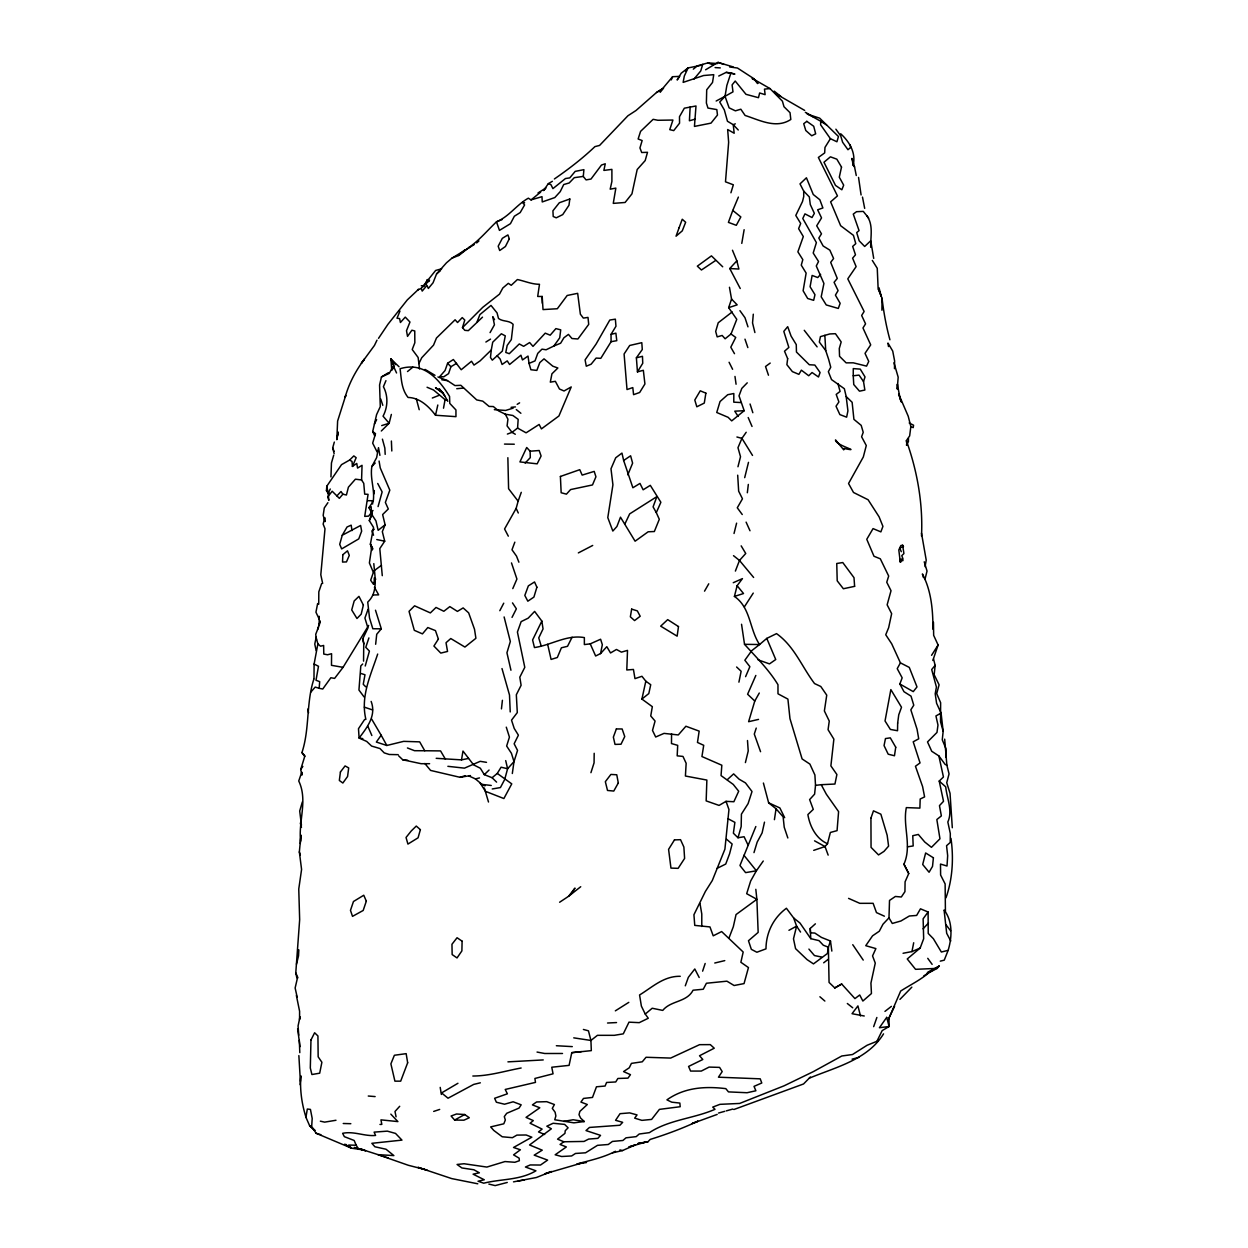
<?xml version="1.0" encoding="UTF-8"?>
<svg xmlns="http://www.w3.org/2000/svg" width="1248" height="1248" viewBox="0 0 1248 1248"><rect width="100%" height="100%" fill="white"/><g stroke="black" fill="none" stroke-linecap="round" stroke-linejoin="round"><path stroke-width="1.5" d="M853.242 375.788L853.273 368.612L860.246 369.112L865.02 376.912L863.522 381.529L864.864 390.031L859.498 391.186L853.757 384.54L853.242 375.788L859.045 375.102L863.522 381.529M934.783 968.432L939.214 966.061L937.186 968.37L915.564 969.322L907.249 958.963L920.166 948.043L923.66 938.761L923.13 918.793L928.106 912.007L920.478 908.809L916.64 915.439L909.355 916.001L900.916 920.993L892.289 923.458L888.982 917.842L889.512 900.448L895.378 896.47L901.321 897L904.94 891.649L905.081 881.821L908.731 873.569L903.942 864.193C912.163 845.723 902.538 826.114 906.344 807.612L919.885 808.111L920.182 799.032L924.596 796.895L922.6 786.599L915.455 766.256L920.041 762.918L913.208 741.796L918.715 738.816L917.046 729.222L910.837 709.816L913.77 705.198L911.024 696.134L903.989 691.704L899.855 683.998L902.164 677.82L897.218 668.647L900.416 662.86L891.712 643.828L885.737 634.764L888.654 627.682L891.649 613.673L887.141 604.828L891.025 590.71L886.751 582.239L888.685 576.046L880.308 558.808L873.99 556.265L866.767 539.292L873.054 528.606L880.87 531.882L882.929 526.375L879.091 516.828L868.093 499.746L853.507 492.476L848.546 483.506L863.32 456.971L866.284 445.536L861.604 436.784L863.226 432.307L861.198 425.365L853.913 419.359L852.134 402.308L846.175 396.521L844.35 388.721L831.527 379.595L828.36 371.686L830.747 367.208L828.625 359.315L825.724 350.563L819.328 342.061L820.435 336.632L829.811 333.949L835.442 333.7L841.183 341.921L839.28 348.504L839.545 356.304L846.128 362.856L853.289 362.825L866.564 366.116L868.748 361.421L865.02 353.356L870.714 344.869L862.961 327.974L865.566 323.856L861.65 315.479L864.131 311.485L847.782 278.85L856.128 266.62L852.602 258.18L855.488 254.826L852.665 246.418L855.769 243.641L853.429 235.342L840.653 225.716L830.622 201.848L837.455 195.905L818.376 157.451L824.678 152.911L824.975 147.42L830.404 138.684L820.622 124.8L820.747 121.274L806.816 113.459M364.135 697.024L358.94 690.035L360.812 665.948L362.684 663.998M330.954 476.892L331.453 462.992L333.715 455.146M671.564 733.777L671.486 743.558L677.695 745.352L677.18 755.851L682.968 756.413L686.15 763.292L685.417 776.022L706.867 780.062L706.165 800.888L719.066 805.412L726.04 801.341L733.871 801.731L738.691 791.232L733.247 784.43L721.048 775.585L721.828 765.227L701.938 756.538L703.716 745.306L697.476 742.451L699.161 731.125L685.901 726.242L678.288 734.947L664.03 733.387L655.684 737.006L652.501 730.423L655.075 721.063L650.738 715.946L652.33 706.68L641.909 699.067L645.824 681.19L641.94 676.291L634.967 678.631L633.438 669.458L626.792 669.973L627.51 650.38L621.426 652.142L616.465 649.459L610.537 652.954L606.809 646.682L600.553 653.578L595.639 655.996L590.242 643.859L584.36 644.576L584.36 637.603C566.748 634.421 551.429 645.107 534.456 647.556L532.6 639.974L541.835 621.083L534.628 611.411L528.185 618.166L521.149 621.613L517.421 632.05L524.784 667.337L519.808 677.18L521.102 685.292L516.329 694.762L517.296 712.592L511.524 720.158L514.238 728.473L518.404 735.166L514.145 743.777L517.546 750.407L514.004 761.592L512.32 773.51M594.188 753.293L594.064 762.871L590.928 772.684M908.466 438.173L908.404 441.698L906.376 445.006M379.907 455.364L378.503 447.658L376.646 457.595L371.873 466.471C369.814 478.312 375.055 489.762 373.199 501.384L368.94 507.686L372.372 514.176L369.299 520.603L373.526 527.405L370.406 544.066L371.951 550.446M361.577 479.965L362.045 465.301L357.568 468.078L356.756 463.414L352.42 466.44L352.045 461.479L349.643 460.028L341.531 464.646L326.804 486.19L326.446 490.573L328.146 493.288L328.832 500.386L327.787 496.829L332.186 491.228L339.347 498.342L342.857 494.208L346.429 495.004L348.41 487.172L355.415 479.185L361.577 479.965L363.761 483.366L364.697 494.146L368.066 494.333L364.728 516.391L368.659 516.11L372.996 510.479M894.473 368.675L894.613 360.922L892.726 351.094L887.968 343.06L888.482 346.538M690.144 106.985L689.411 120.775L694.996 119.2L695.994 105.986L684.341 108.186L679.489 116.688L679.552 123.193L673.733 130.603L669.755 129.652L672.922 120.042L657.914 120.276L653.141 119.324L640.567 131.383L638.134 138.98L642.143 140.556L639.943 147.935L641.706 152.521L647.509 152.303L645.185 160.571L637.182 169.525L631.956 193.846L625.092 202.472L613.267 203.377L615.841 188.12L610.178 189.181L611.894 181.444L611.894 169.385L603.876 170.414L605.264 163.769L601.474 165.048L590.99 179.057L586.045 179.899L583.284 176.42L583.908 169.666L575.188 171.382L569.759 177.902L565.469 178.526L552.926 188.62L550.914 184.626L548.34 183.643L543.535 190.57L545.875 187.996L538.013 192.941M952.302 827.736L950.04 793.322L946.733 782.73L949.057 773.9L946.873 765.18L944.674 739.144M888.982 917.842L882.991 924.206L879.294 931.226L872.555 935.828L865.753 945.688L875.878 948.589L872.555 955.921L875.269 963.097L870.932 983.096L871.447 993.533L862.867 1001.036L859.716 994.984L854.942 998.603L841.682 984.017L834.803 987.948L829.062 982.426L828.376 947.201L830.482 941.023L821.434 937.404L814.835 933.067L810.529 932.818L810.233 928.465L815.381 923.832M928.106 912.007L928.216 933.442L933.379 938.714L941.351 952.021L948.137 950.352C952.084 937.435 952.895 921.133 944.081 910.026L946.686 933.286L950.758 941.008M300.284 843.445L300.986 835.084L299.348 851.916L301.579 869.45L298.756 889.028L299.66 919.682L295.776 972.878L297.164 979.228L295.136 987.979L297.18 997.214M377.676 654.061C370.672 675.355 360.344 696.353 365.882 719.363L364.603 719.519L358.488 728.707L359.096 738.036L366.709 741.437L371.608 746.07L379.985 748.55L384.228 752.887L389.204 754.478L398.206 754.681M864.677 208.369L862.477 197.09M856.268 175.516L854.552 166.951L853.164 165.251C856.175 152.911 849.498 141.82 840.7 133.77M881.93 310.253L882.024 298.256L878.764 289.895L881.228 296.306L879.044 287.804M313.841 679.208C306.041 703.092 309.8 728.879 301.938 752.591L304.73 756.475M300.596 841.168C298.303 820.934 307.991 800.233 298.74 780.983L301.782 772.138L302.047 774.93M825.724 350.563L824.85 335.322M388.393 372.715L381.436 376.974L379.579 384.992L380.281 406.63L376.584 414.632L372.7 431.558L374.728 435.848M878.171 289.52L877.25 268.273L872.305 260.426M374.119 493.787L374.322 490.526M726.04 801.341L728.957 809.546L724.901 849.202L712.296 880.526L705.385 891.462L693.935 914.722L694.746 925.392L709.956 926.921L713.216 935.828L721.64 931.57L743.184 952.021L740.875 962.27L748.457 967.574L744.042 983.596L734.105 985.514L726.913 981.178L706.415 983.252L703.264 989.243L693.046 990.21C686.79 1002.472 670.878 1000.319 662.75 1010.412L652.205 1008.244L645.247 1014.062L648.274 1018.259L639.226 1022.658L628.992 1022.159L623.298 1033.843L614.328 1035.325L597.433 1035.325L590.928 1040.458L573.752 1037.852M933.535 658.944L935.142 665.371L934.175 674.731L939.089 684.809L936.718 693.607L940.633 702.749L940.524 721.687L943.16 731.328L942.271 739.799L945.859 748.472L946.031 757.193M507.374 434.07L512.023 432.354L517.577 428.08L518.17 419.344L512.881 415.49L505.284 414.18L498.716 410.966L493.35 406.552L489.076 406.427L482.773 401.154L476.736 399.922L460.855 385.304L454.974 385.585L447.502 380.64L437.939 376.958M507.858 457.704L508.591 488.748L518.123 501.181L516.157 508.388L504.566 528.98L508.31 536.156M694.996 119.2L694.45 126.422L711.001 123.131L717.475 115.05L716.82 109.59L707.959 108.061L706.384 103.022L706.711 89.778L712.53 82.446L713.747 74.677L703.622 75.52L683.14 82.384L684.325 76.019L688.085 67.938L702.187 65.083M932.927 629.257C933.02 610.678 931.336 590.554 922.397 573.94L923.458 577.559M316.15 650.614L314.777 644.093L316.118 637.432L317.881 643.906L314.106 664.03L313.981 678.772M368.659 625.42L343.06 667.337L334.604 678.397L330.86 677.742L322.748 689.021L319.16 688.303L319.691 681.658L316.009 680.269L318.49 666.292L314.106 664.03M933.457 622.284L933.66 635.357L938.106 645.013L932.833 660.488M300.097 1084.699L300.846 1075.823C299.77 1089.8 301.813 1104.277 306.103 1117.553M753.293 314.2L752.544 322.936L754.9 332.545M362.825 738.629L359.096 738.036C367.099 727.459 376.553 715.681 371.14 701.407M741.546 624.265L744.526 644.327C756.179 657.212 769.018 669.895 777.972 684.7L777.988 693.81L787.909 699.098L789.968 718.63L802.105 758.94L809.89 764.088L814.897 774.977L815.521 785.366L814.601 794.149L809.624 799.594L813.275 809.375L807.877 814.585C809.827 826.363 816.098 838.781 827.518 843.71L825.022 846.55L813.727 850.356M491.275 350.002L490.48 357.49L492.305 360.157L502.336 351.078L505.268 335.852L501.353 333.778L492.71 342.202L491.275 350.002L480.074 360.906L473.99 365.087L471.526 361.249L461.214 369.736L453.367 359.518L447.611 363.262L445.052 370.531L439.795 376.537L443.68 376.849L448.562 373.636L450.902 366.74L456.565 363.34M375.648 644.264L376.724 634.28L381.311 628.82L375.492 610.21M501.446 708.895L502.414 700.3M747.334 492.757L748.332 484.427M870.698 247.322C870.418 236.808 873.647 224.64 866.689 215.592M893.958 362.778L898.17 377.161L897.25 389.095L897.359 384.166L900.245 399.344L901.352 401.965L898.638 394.025L908.232 416.255L910.853 426.582L909.652 435.895L906.391 440.684L906.922 445.208M441.355 1094.449L440.201 1087.382M381.311 628.82L372.824 628.742L369.502 617.916L367.739 602.082C378.409 592.238 374.821 576.56 373.807 563.628M744.136 229.71L741.78 243.391M774.415 819.671L776.053 808.782L768.643 802.823L763.402 783.042M583.393 1029.46L588.448 1030.817L590.928 1040.458L591.318 1050.629L571.771 1052.672L569.088 1065.371L551.772 1067.227L553.051 1073.81L534.893 1078.459L535.486 1082.39L505.222 1089.457L507.374 1093.81L494.629 1098.287L496.376 1102.234L504.535 1104.215L513.131 1101.797L521.165 1104.808L519.059 1108.068L506.704 1113.31L504.286 1116.617L505.331 1119.986L503.818 1123.793L490.651 1126.913L493.802 1130.454L502.226 1136.772L512.398 1137.692L516.906 1135.103L526.157 1134.994L531.835 1137.193L513.536 1147.474L520.385 1149.782L513.568 1154.868L519.152 1158.175L519.355 1160.718L514.862 1162.278L504.972 1161.56L486.86 1167.067L464.022 1163.744L457.08 1164.478L461.869 1167.941L473.897 1169.766L479.357 1172.792L473.101 1174.181L484.271 1179.766L478.031 1181.232L483.74 1183.198C501.119 1178.798 519.87 1180.39 535.922 1170.811L525.439 1167.02L530.228 1164.946L540.509 1165.039L547.607 1160.094L534.206 1155.149L542.225 1150.172L529.542 1144.962L551.382 1128.8L546.842 1126.195L553.129 1123.262L564.626 1124.401L568.105 1127.818L565.235 1130.704L564.938 1133.402L557.56 1139.159L563.831 1141.764L584.048 1141.436L588.635 1139.081L597.87 1138.348L600.538 1135.368L585.998 1130.579L589.462 1127.443L619.882 1125.259L622.674 1122.326L615.576 1120.314L620.038 1113.684L629.678 1112.888L637.042 1114.916L634.67 1118.146L641.909 1120.361L651.612 1119.409L659.412 1109.378L680.191 1106.726L679.864 1103.076L671.736 1102.171L666.931 1099.847C684.559 1087.429 705.011 1086.103 725.821 1088.646L728.458 1091.891L747.053 1092.733L755.882 1090.768L754.026 1086.368L761.779 1082.999L760.219 1078.834L718.442 1077.196L722.186 1071.595L719.597 1067.383L709.098 1067.087L701.298 1071.065L690.596 1071.065L688.584 1066.447L702.811 1059.49L699.52 1055.746L714.246 1048.211L710.299 1044.623L699.566 1044.67L670.66 1058.07L646.043 1057.274L642.268 1061.798L631.426 1063.374L629.257 1067.789L623.548 1071.58L630.458 1074.668L627.978 1078.132L617.869 1078.475L615.748 1081.954L606.59 1082.468L605.093 1086.041L596.466 1086.79L592.504 1097.429L583.502 1098.427L580.928 1102.078L587.324 1104.527L579.868 1111.406L579.01 1114.714L580.632 1118.083L584.298 1121.531L573.893 1122.841L554.752 1119.768L555.875 1115.946L555.126 1112.249L552.302 1108.396L554.408 1104.542L546.718 1101.672L536.609 1101.968L532.412 1104.886L539.822 1107.787L526.032 1117.381L533.317 1120.61L530.057 1123.231L542.116 1129.097L538.512 1131.936L544.658 1134.494M436.192 758.316L461.51 759.876L462.977 751.062L473.6 764.868L480.34 768.238L484.302 774.649L492.102 777.722L496.595 782.122M337.568 435.833L338.192 432.058L336.82 439.702L337.615 421.044L345.712 395.491L345.197 397.176C348.832 383.51 355.883 370.625 364.4 359.112L361.405 363.23L374.447 345.446L377.005 340.142M752.497 78.499L769.985 88.577L782.418 101.182L783.994 106.735L790.031 112.679L790.811 119.48C776.147 129.121 759.798 120.182 745.103 115.456L740.828 109.216L735.384 110.838L729.113 107.843L725.041 96.299L726.851 85.426L730.922 72.977L734.9 74.084L726.227 72.368L718.739 76.034M925.064 566.639L926.219 560.102L921.492 533.146M744.697 477.656L748.488 462.353M443.508 408.205L445.068 399.672L433.571 390.016L427.066 387.254M317.632 603.564L315.947 612.222L319.223 619.117L319.098 616.262L319.27 625.201L320.174 620.911L317.585 629.632M903.068 953.269L911.96 951.584L913.692 942.755M600.553 653.578L602.332 644.701L600.6 639.241L590.242 643.859M738.91 682.157L741.14 671.268L736.616 667.009M435.521 415.241C428.875 406.52 419.687 397.66 408.065 397.457C401.216 388.939 401.435 378.596 400.062 368.737C423.29 361.561 438.376 378.253 449.561 396.443L449.779 403.4L455.941 409.952L455.957 416.66L435.521 415.241L437.814 405.007M764.494 822.151L762.107 832.9L757.162 842.135L753.979 852.618M921.508 536.032C923.068 503.864 917.327 471.089 906.391 440.684M374.946 580.492L374.15 583.955L374.291 577.949L375.773 579.15M365.227 666.011L369.424 651.097L365.773 647.322L368.909 637.915M745.399 762.59L748.223 750.984L747.49 740.532M296.478 964.22L298.537 955.812L298.834 949.946L297.648 949.666M901.056 561.834L901.789 558.886L902.71 560.82L902.959 558.808L901.789 555.656L903.911 553.566L902.632 545.236L900.884 545.516L898.81 549.978L900.307 562.24L900.151 559.213M924.94 579.478L927.03 571.054L924.238 561.803M391.357 414.43L389.142 423.259L381.311 430.997M734.027 533.489L736.601 523.146M745.586 676.666L749.876 666.666L744.853 660.239L751.702 650.692L759.564 644.53C749.346 629.226 750.844 607.682 734.417 596.419L737.116 585.702L742.451 578.62L733.262 582.707M378.066 506.594L382.138 491.915L377.723 483.475M737.958 466.768L740.516 456.737L737.974 447.689L741.936 438.36L746.195 432.276M827.518 843.71L830.372 832.463L837.065 830.638L838.594 811.637L826.348 794.227L821.215 784.696L815.521 785.366M334.152 453.664L332.701 447.86L334.324 442.073M342.264 535.252L339.706 544.315L341.656 548.917L358.753 538.886L361.655 531.149L360.61 525.47L342.264 535.252L347.053 526.984L351.187 525.174L351.998 530.587M301.813 774.602L300.721 769.454L304.918 755.789L301.938 752.591M763.261 861.026L756.382 870.792L745.602 872.633L739.955 865.504L748.16 845.302L744.089 836.737L737.989 837.767L741.172 826.582L741.421 814.148L748.082 803.65L752.014 791.528L745.477 782.902L739.112 779.189L733.637 773.885L727.288 779.688M302.39 801.84L299.707 810.966L301.439 825.256M717.491 63.554L707.866 62.884L702.733 64.366L700.736 70.98L693.888 79.17M482.508 317.164L468.343 330.642L464.818 330.33L462.478 327.616L464.771 320.065L462.244 317.585L457.548 322.53L455.114 319.784L436.472 338.021L433.54 345.134L421.715 357.77L418.907 363.589L419.5 368.987M730.922 192.785L733.34 184.798L725.494 181.818L728.645 142.303L727.662 129.542L734.167 133.224L733.247 124.691L727.459 121.259L724.324 109.918L719.737 102.04L725.041 96.299L732.982 91.853L732.108 84.895L735.212 81.042L745.976 94.318L758.472 97.687L759.642 92.976L765.118 94.661L764.478 89.123L769.985 88.577M756.241 728.083L754.291 734.089L760.562 751.702M702.624 971.162L705.167 963.472M732.155 311.969L718.224 322.764L715.681 331.422L717.179 336.882L722.155 335.462L725.119 338.785L731.016 334.012L736.772 319.348L728.66 307.648L731.546 299.068L729.456 287.274M321.594 583.705L318.817 591.833L318.724 604.235M373.183 572.957L370.672 580.258L373.417 584.189M945.968 897.796C952.645 879.044 953.768 857.704 950.96 838.344M873.662 1026.652L876.876 1017.479M759.283 693.03L754.775 701.048L748.613 721.703L758.534 719.394M425.724 284.372L427.44 279.568L428.875 281.518M518.123 501.181L521.274 492.336M368.051 609.32L364.915 618.056L367.942 627.994L362.747 638.836L363.745 643.734L363.558 661.128M685.292 985.811L688.35 977.324L694.793 968.978L699.192 977.496M369.299 520.603L371.608 514.207L371.124 506.626L368.94 507.686M732.779 210.444L728.411 222.378L736.304 225.311L740.828 216.934L732.779 210.444L738.379 197.09M514.831 542.162L511.992 549.775L516.516 556.124L518.887 562.193M735.384 571.085L739.487 560.446L745.742 553.488L741.172 545.86M748.16 845.302L755.836 826.519M728.91 938.2L733.309 926.765L736.039 914.566L756.881 899.309L755.82 889.325M318.677 626.714L315.728 634.28L316.306 639.569M477.126 321.672L479.887 314.605L490.994 305.417L497.047 312.889L498.498 318.458C502.819 321.937 509.09 320.096 513.115 324.308L511.337 339.581L507.187 345.415L505.783 352.435L509.278 353.699L519.293 343.949L523.645 346.32L529.636 342.545L532.99 346.382L545.236 333.154L550.181 335.197L555.89 328.614L560.726 329.846L559.712 337.834L553.878 346.008L546.094 349.783L541.975 349.144L537.763 353.356L535.018 360.89L529.043 363.402L530.899 369.736L536.843 370.422L539.822 362.575L544.019 358.847L552.817 366.194L557.872 368.004L551.928 373.823L550.306 382.153L555.36 381.326L559.463 389.002L564.034 390.983L571.225 386.942L558.917 415.99L541.414 428.891L539.136 424.46L526.094 432.822L517.577 428.08M948.137 950.352L944.252 960.164L940.259 961.147M474.162 244.608L451.979 258.133L446.488 262.798L436.582 273.905L433.056 282.781L428.329 288.475L426.988 285.355L422.198 291.096L421.231 288.413L435.63 270.457L441.683 268.788M379.08 461.058L380.234 467.891L389.813 490.168L385.367 502.414L388.3 508.981L382.637 514.55L385.102 524.784L382.325 531.648L384.712 541.195L379.798 548.59L382.278 575.671M627.806 474.848L632.611 463.148L630.614 455.785L623.657 460.496L632.876 487.75L639.974 483.428L643.141 489.793L650.302 485.347L660.878 502.289L656.308 512.632L659.303 519.308L654.342 531.523L648.164 531.788L635.092 541.195L620.49 517.187L616.933 526.484L612.83 531.055L607.792 517.608L612.924 484.832L610.99 468.78L615.716 457.782L621.956 453.086L623.657 460.496M385.944 380.656L383.417 386.708C388.268 395.99 387.91 406.973 383.058 416.177L389.142 423.259L381.716 425.584M671.252 79.903L672.594 76.705L679.661 76.378L677.149 79.981L681.221 73.211L688.085 67.938L685.464 70.949M755.836 675.449L747.614 694.231L754.775 701.048M352.42 466.44L356.164 457.704L353.808 455.91L349.643 460.028M512.788 588.604L516.922 579.041L511.493 562.926M425.443 283.982L427.44 279.568M888.046 1020.318L900.666 991.052C911.492 984.095 922.459 979.134 931.835 970.008L927.326 972.504M625.045 523.661L629.663 513.895L656.869 496.626L653.078 506.875L656.308 512.632M563.831 1141.764L560.04 1144.463L566.358 1146.943L555.173 1154.774L561.616 1156.506L571.631 1155.96L575.484 1153.464L585.562 1152.793L597.496 1145.336L608.275 1144.494L612.425 1141.436L622.892 1140.485L626.028 1137.817L636.199 1136.632L639.21 1134.011L649.412 1132.638C668.99 1119.659 693.592 1118.629 715.01 1109.316L712.733 1107.101L719.956 1104.34L739.627 1103.45L784.072 1085.822L813.4 1071.595L841.792 1055.995L852.493 1054.529L867.126 1045.247L876.907 1041.316L882.18 1030.598L889.106 1026.496L888.95 1017.994L894.582 1006.387M330.268 489.013L328.146 493.288L326.804 486.19M374.431 424.024L376.631 419.656M572.083 637.244L567.528 646.308L561.397 647.79L557.326 657.509L551.086 659.428L547.669 644.342M512.023 617.386L516.376 608.806L512.491 602.893M499.808 610.693L503.74 603.19M611.099 341.671L600.803 358.332L596.107 358.082L591.131 364.198L586.279 366.21L585.094 359.876L596.107 344.042L609.804 320.034L615.358 319.16L615.966 326.258L611.021 334.386L611.099 341.671L616.777 340.688L615.888 333.169L611.021 334.386M490.058 332.623L494.442 324.808L492.773 316.68L494.52 319.613M931.57 655.325L938.106 645.013M399.064 366.772L390.936 359.065L391.732 370.344L394.337 366.725L393.385 366.038L389.22 373.433L381.436 376.974M704.527 591.162L708.755 583.799M378.518 338.348L387.972 324.262L407.316 299.879L418.47 289.38L417.628 289.848L421.231 288.413M492.102 777.722L497.281 773.432L501.088 767.208L507.608 768.737L514.004 761.592L511.43 753.308L506.641 746.039L509.434 737.116L506.282 727.163M744.37 606.871L753.246 593.096M637.447 371.873L642.751 363.277L642.47 356.32L636.386 357.802L637.447 371.873L643.344 370.297L644.92 383.978L639.662 392.496L633.578 394.664L632.798 387.598L627.011 389.548L624.094 353.995L629.694 345.478L641.8 342.685L642.283 349.518L636.386 357.802M571.178 893.989L574.985 888.108L568.542 896.329L559.619 902.242M327.896 502.694L324.277 507.952L323.185 515.346L325.01 521.586L324.761 517.639L323.138 524.098L324.995 528.746L320.798 574.766L322.655 583.456M300.721 769.454L302.843 766.412M371.608 719.004L381.155 735.212L376.35 742.061L386.833 745.477L403.65 741.359L419.671 741.858L424.741 750.75L440.56 750.906L445.442 759.252M809.25 1078.194C835.614 1067.196 867.578 1059.817 883.537 1033.859M660.192 92.305L663.562 88.109L656.526 92.492L635.981 110.526L627.916 115.768L599.57 145.439L594.922 146.624C582.379 158.574 568.573 169.166 554.377 178.979M429.593 280.176L423.322 286.619L424.008 285.667L421.294 285.745M935.142 665.371L931.694 669.536L936.421 687.055L935.204 693.794L936.593 703.279L941.086 713.06L943.16 731.328M911.836 987.152L899.933 999.383M310.768 692.156L315.214 687.086L319.16 688.303M820.622 274.357L817.752 277.54L812.12 275.449L810.092 286.759L814.975 294.7L813.649 300.331L807.674 298.49L803.119 290.768L806.13 273.094L801.263 265.138L802.823 259.646L797.878 251.846L803.306 236.574L798.611 228.649L800.686 223.47L795.787 215.436L802.511 201.521L803.728 196.576L803.696 191.1L800.015 183.893L806.426 177.793L813.259 194.501L819.827 199.742L822.9 207.948L817.643 209.82L821.543 217.901L816.707 225.81L821.48 233.844L818.813 238.04L823.134 245.981L829.842 250.13L833.602 258.523L830.684 262.361L837.268 278.429L834.085 282.313L838.079 290.612L835.411 295.136L840.154 303.311L838.297 308.443L826.254 304.949L821.2 296.821L823.914 283.468L816.286 265.98L818.548 261.503L813.197 253.016L816.395 242.611L802.776 218.509L804.96 213.876L812.011 217.526L814.367 213.377L810.28 204.516L809.328 196.934L803.696 191.1M399.703 1106.29L394.992 1111.5L396.068 1116.82M740.236 288.506L729.752 268.538L736.835 260.848L732.467 250.24M923.099 928.808L928.45 923.036M462.478 327.616L482.742 307.336L499.481 294.154L502.819 288.007L508.31 283.343L511.228 285.308L517.405 279.536C524.815 281.081 531.586 284.263 539.479 284.294L537.701 296.462L542.194 296.478L543.02 309.582L557.326 308.74L567.185 295.48L577.668 293.342L580.367 314.2L583.362 318.1L587.995 317.413L588.713 324.371L577.902 338.988L571.958 338.52L568.448 334.402L563.909 337.771L560.633 343.216L553.878 346.008M336.913 495.862L341.016 491.509L342.857 494.208M525.143 463.086L530.306 457.61L530.119 451.214L526.703 447.502L519.917 461.916L537.155 463.835L541.102 456.019L539.167 450.512L530.119 451.214M371.873 466.471L375.211 463.039M747.24 382.84L741.811 388.393L739.019 395.866L744.182 410.717L731.702 420.888L728.114 417.316L716.742 412.495L720.034 401.544L727.709 394.711L733.824 393.526L733.777 402.168L741.109 402.558M647.884 1141.811L638.118 1143.449L647.884 1141.811L650.239 1139.408C666.385 1134.385 682.344 1128.473 697.991 1121.156L692.219 1123.512L717.194 1114.417M810.358 1077.024L803.54 1083.966L733.886 1109.519M672.594 76.705L662.454 88.78L656.526 92.492M484.302 774.649L489.06 770.047M468.686 247.634C479.216 240.427 487.313 230.521 496.486 221.816C509.044 216.653 516.61 204.719 528.341 198.182L531.04 199.898L541.991 196.669L542.24 201.942L554.798 197.574L560.227 191.63L563.722 184.532L569.182 182.972L574.283 177.668L583.284 176.42M907.514 846.815L913.177 845.957L912.772 835.708L918.325 834.444L924.784 842.041L931.46 847.33L939.962 838.796L936.842 819.546L941.366 815.911L939.463 805.631L943.519 801.31L939.214 781.061L943.441 777.005L938.87 755.914L931.726 751.265L927.514 741.936L936.983 732.436L937.981 725.072L935.938 715.946L941.086 713.06M451.979 258.133L458.718 255.481L464.974 249.694M458.718 255.481L470.2 246.62M580.726 886.72L568.542 896.329M476.642 242.939L478.92 240.942M793.666 917.982L799.999 923.052L810.779 938.668L819 940.633L823.306 945.22L828.376 947.201L827.424 953.488L813.478 963.893L807.066 959.603L795.569 948.652L793.494 938.839L796.598 926.156L793.666 917.982L786.412 908.263C773.401 917.888 766.116 932.568 765.976 948.854L756.865 952.24L751.343 949.338L748.472 940.727L758.16 932.396L756.881 899.309L746.678 893.693L750.656 881.026L756.382 870.792L743.948 855.286M821.215 784.696L834.943 784.04L836.893 774.524L830.887 765.882L833.867 739.144L828.064 729.69L829.265 721.079L824.382 710.97L826.738 695.152L820.794 686.494L814.538 683.561C801.746 666.588 794.321 646.214 776.521 633.625L766.771 638.399L759.564 644.53L744.526 644.327M436.582 273.905L440.544 270.582M540.634 192.145L531.04 199.898M407.503 371.545L412.823 367.162M693.311 69.139L697.382 65.848L702.733 64.366M385.102 524.784L378.16 530.322L375.944 520.884L371.608 514.207M870.62 240.88L864.677 246.464L859.17 240.802L856.705 232.596L859.061 230.599L853.273 214.11L856.518 211.692L863.288 211.396L868.655 218.072M641.909 699.067L648.804 693.56L650.723 684.715L645.824 681.19M884.957 1011.395L891.4 1006.372M823.664 962.816L828.11 959.384M374.15 570.71L381.482 565.297M374.244 529.214L371.857 530.962L373.558 535.22M770.203 363.074L765.539 366.506L768.472 375.211M586.513 1162.528L576.935 1164.01C589.898 1160.39 603.236 1157.676 615.467 1151.296M615.342 1010.849L628.805 1002.362M464.693 1114.526L454.631 1120.049L451.09 1116.008L456.534 1113.996L464.693 1114.526L469.295 1117.74L463.913 1120.189L454.631 1120.049M923.816 975.889L939.214 966.061M612.518 1152.84L622.456 1150.578L635.544 1144.806L628.898 1146.928L645.715 1142.107M578.339 552.911L592.706 545.454M715.572 260.52L701.438 269.989L697.336 266.152L711.438 255.871L722.701 266.791M705.619 69.779L718.006 62.4L733.153 66.908M485.878 342.03L490.542 339.113M517.187 404.321L519.605 402.854M548.34 183.643L552.38 181.303M834.803 987.948L841.682 984.017M788.939 930.306L796.598 926.156L800.545 932.053M716.165 101.026L725.041 96.299M457.938 1083.28L441.558 1092.92L448.032 1098.209L473.725 1084.403L480.34 1082.812M930.509 971.88L937.186 968.37M717.116 868.358L725.743 864.037L729.581 853.804L732.124 844.022L726.648 839.311M911.96 951.584L920.166 948.043M735.306 123.848L733.247 124.691L738.254 129.995M502.32 219.43L496.486 221.816L499.465 230.396L510.448 223.673L514.363 216.232L520.198 212.566L524.581 204.968L522.506 202.332L524.597 202.722M432.323 398.018L439.046 395.351M433.696 1111.422L439.686 1109.425M728.66 307.648L737.178 304.855L731.546 299.068M583.268 1162.59L545.033 1173.76L551.46 1171.513L536.344 1177.519L513.505 1181.856M734.417 596.419L743.527 593.533L737.116 585.702M424.866 763.526L430.576 770.422L460.044 777.317L465.332 775.679M513.146 408.143L505.596 410.452L494.317 409.672M507.25 1182.464L495.16 1185.6L488.857 1184.087M726.258 1110.892L732.841 1109.051M718.536 1113.044L724.714 1111.328M852.072 1059.162L858.998 1057.321M468.764 775.882L475.426 778.908L479.497 777.925M714.761 963.019L724.776 960.617M461.51 759.876L468.468 758.441M563.722 1121.422L573.144 1119.752L584.298 1121.531M492.242 788.97L500.417 787.566L504.691 779.485L507.608 768.737L505.705 760.609M518.185 1181.014L524.207 1179.984M460.044 777.317L470.465 775.57M521.134 1068.007C504.769 1071.018 489.559 1075.948 472.836 1076.026M335.977 1120.267L324.62 1122.139L320.346 1121.172M680.254 976.295C663.749 975.983 652.423 987.121 639.569 994.984L641.378 1006.106L645.247 1014.062M507.936 1061.861L543.239 1059.926M571.771 1052.672L581.428 1051.596M456.752 388.721L463.507 388.05M511.072 407.332L515.424 406.91M876.907 1041.316L878.124 1041.238M607.542 1023.017L616.528 1022.564M744.182 410.717L734.76 411.169L738.13 416.395M562.505 1053.484L544.705 1053.499L537.046 1052.064M379.969 1124.448L381.826 1124.386L380.952 1119.862L397.894 1121.593L390.827 1114.121M373.355 594.968L378.659 594.859L374.416 587.262M429.608 763.698L421.122 763.698L402.761 759.782L398.72 755.914M424.741 750.75L414.523 750.703L407.425 747.958M572.286 1046.62L556.358 1045.73M367.817 500.682L371.81 500.729M504.488 444.085L514.285 444.21M860.496 1015.95L857.922 1005.919L852.041 1013.704L864.24 1015.997M358.8 1149.377L356.164 1145.227L348.676 1145.056L351.452 1148.176L362.263 1149.751L359.081 1148.815M343.247 1123.496L350.828 1123.699M729.752 268.538L738.894 269.038L736.835 260.848M715.104 67.579L720.283 67.907M368.269 1096.025L375.133 1096.586M402.761 759.782L407.659 760.235M475.426 778.908L481.946 784.399L491.244 785.46M726.227 72.368L730.922 72.977M729.674 66.986L737.459 68.016L753.776 78.624L757.754 83.491L753.776 78.624M343.06 667.337L331.484 665.324L331.578 653.718L327.569 654.763L323.778 654.077L323.638 645.45L320.502 646.199L317.881 643.906M441.776 379.782L447.502 380.64M346.538 1144.65L344.495 1144.338L351.452 1148.176L316.103 1133.262L311.688 1126.492L312.187 1118.411L310.44 1109.425L307.32 1109.02L305.947 1117.319L309.644 1125.758L314.636 1130.407M486.502 762.341L480.199 761.327L464.474 768.144L447.876 766.319M445.068 399.672L446.815 399.968M477.781 1183.79L451.729 1178.596L418.049 1167.348L427.627 1170.374M821.512 957.029L814.46 955.562L808.922 949.088M376.771 539.542L384.712 541.195M424.928 1169.516L408.346 1165.289L378.004 1154.665L393.869 1155.586L386.022 1149.236L374.899 1146.772L371.873 1143.308L401.95 1140.11L395.522 1133.418L387.348 1131.14L374.104 1132.123L375.586 1135.446C364.463 1136.507 354.104 1130.922 342.623 1133.309L344.354 1136.663L354.182 1140.485L356.164 1145.227M619.913 1149.923L622.456 1150.578M736.913 437.003L741.936 438.36L752.513 455.426M354.323 1147.411L365.524 1150.734L360.578 1148.8M388.159 1157.879L360.001 1148.878M316.103 1133.262L320.892 1134.728M360.781 673.421L364.978 674.762L363.246 684.294L365.726 686.806M364.338 707.148L372.544 709.925M718.006 62.4L723.918 64.428M758.035 659.818L769.486 663.889L775.741 659.521L766.771 638.399M309.644 1125.758L314.948 1130.236M707.866 62.884L713.326 64.943M946.873 765.18L945.188 764.478L938.87 755.914M425.1 369.424L435.006 375.32M848.578 898.373L859.794 903.334L873.116 903.318L876.47 912.6L884.395 916.188M807.472 114.192L819.686 118.17L838.469 136.531L836.924 141.773L830.404 138.684M910.853 426.582L913.208 427.643L913.567 425.225L909.199 422.963M768.643 802.823L779.875 807.955L784.68 817.69M481.946 784.399L485.035 785.85M899.855 683.998L913.255 691.626L916.999 686.93L909.277 667.415L900.416 662.86M804.664 110.417L775.585 93.631L780.78 96.377L774.197 91.135M813.743 117.078L805.35 112.351M752.17 78.655L755.056 80.184M728.224 818.813L734.885 822.37L733.387 833.212L737.989 837.767M814.554 840.84L825.022 846.55L828.157 855.114M515.299 434.257L512.023 432.354L507.078 425.896L507.936 419.188L505.284 414.18M820.747 121.274L826.582 124.987M731.016 334.012L735.727 337.444L730.782 347.194L734.495 353.683M372.7 431.558L375.508 433.664L372.668 443.149L377.052 451.838M733.512 555.672L739.487 560.446L753.636 577.465M847.33 1003.501L852.712 1007.791M516.282 409.578L520.884 413.275M497.281 773.432L511.758 783.869L503.88 798.548L485.472 791.326L479.996 782.808M819.905 996.762L824.866 1001.052M939.214 781.061L945.703 786.833C946.858 798.33 952.973 810.857 947.825 822.011L950.305 833.477L950.243 842.462L946.561 845.707L947.669 855.691L947.014 866.018L940.493 864.068L940.618 875.035L945.126 883.927L945.422 911.633M326.446 490.573L329.082 493.116M447.611 363.262L450.902 366.74M497.219 355.883L500.152 359.05L502.086 364.478L507.234 360.89L509.59 364.494L520.931 355.212L522.46 359.939L528.013 356.07L529.043 363.402M399.298 310.487L399.922 311.189L396.989 318.256L399.61 318.568L400.421 322.499L405.257 317.117L409.968 322.046L406.505 330.704L407.519 336.383L411.887 330.221L414.757 330.954L414.835 342.748L412.214 349.518L418.127 357.474L418.907 363.589M804.242 330.299L817.112 346.866M776.053 808.782L783.12 816.8L784.228 827.237L787.831 837.97M392.746 364.276L390.936 359.065L395.647 364.603M863.226 960.086L852.758 944.705M945.937 924.721L950.602 930.758M444.662 395.819L439.124 388.658L443.352 393.37L447.782 401.31M742.248 514.519L737.287 507.796L742.466 498.794L738.66 491.182L737.693 475.192M835.879 129.199L840.731 135.876L842.618 142.241L847.969 149.729L850.684 147.404L850.153 144.674M927.748 958.324L932.131 964.361M739.924 310.658L744.994 317.725L747.973 326.851M902.632 545.236L903.474 546.64L899.73 547.966L901.29 551.694M381.155 735.212L386.833 745.477M372.949 548.948L370.406 544.066L371.764 546.889L369.392 562.973L373.417 572.504M903.942 864.193L908.731 873.569M729.082 362.263L732.607 369.283M516.157 508.388L518.294 513.006M393.385 366.038L396.552 372.965M746.101 522.132L750.001 530.759M390.936 359.065L394.337 366.725M367.879 726.352L371.857 735.509M295.776 972.878L297.929 977.824M748.192 417.534L752.029 426.457M332.701 447.86L334.074 451.386M484.349 788.018L488.498 802.012M744.978 339.16L747.848 347.584M380.734 399.001L382.793 405.304M750.064 404.009L752.84 412.714M299.348 851.916L300.316 854.958M541.117 645.7L538.746 637.884L543.052 628.898L541.835 621.083M854.552 166.951L851.978 158.387L853.164 165.251M837.892 383.542L840.091 391.42L836.207 394.415L838.906 401.95L836.02 406.24L839.873 414.601L846.628 417.175L847.922 410.842L846.175 396.521M382.418 439.156L384.852 448.079L385.18 454.366M300.3 823.087L301.47 827.408M416.27 398.658L419.219 409.718M510.947 670.238L506.938 652.782L510.338 641.503L504.114 616.949M362.747 638.836L363.979 643.874M889.918 339.768C886.142 326.056 883.724 312.328 882.024 298.256M501.992 668.554L509.496 694.996L510.229 711.937M307.772 709.067L308.568 712.811M296.369 995.42L299.598 1011.27L299.567 1019.429L300.019 1016.792L298.069 1025.934L298.756 1035.2M300.019 1046.666L297.632 1028.742M858.546 177.403L861.089 194.969M700.003 903.599L701.782 913.988L701.782 926.468M870.839 241.348L873.709 258.414M734.978 376.444L736.07 384.228M830.482 941.023L831.839 951.085M299.317 1040.411L299.801 1052.657M316.118 637.432L316.384 640.037M372.372 500.682L372.653 503.974M810.233 928.465L810.779 938.668M300.378 1081.236L298.865 1055.59M391.388 441.028L391.81 450.98M542.194 296.478L542.287 303.202M897.671 723.029L897.53 730.735L890.37 729.425L885.035 720.97L890.854 689.598L901.508 707.242L898.747 714.823L897.671 723.029M462.103 941.164L461.885 950.898L457.033 957.934L452.15 954.564L451.963 944.268L457.064 937.747L462.103 941.164M310.97 1039.958L310.315 1067.992L311.906 1074.528L319.691 1073.186L321.89 1062.251L318.162 1056.822L317.928 1035.949L314.621 1032.767L310.97 1039.958M560.399 476.455L561.163 492.742L566.436 494.146L570.586 489.575L592.488 484.942L595.936 476.783L594.204 471.401L582.161 475.098L579.758 469.685L560.399 476.455M342.826 554.72L342.545 562.068L346.46 561.912L349.3 555.407L347.49 550.82L342.826 554.72M870.932 818.158L871.057 847.376L878.545 854.927L883.99 851.386L888.592 846.128L887.156 835.255L880.87 814.195L873.475 810.826L870.932 818.158M933.41 857.797L932.521 866.393L929.074 872.243L922.693 864.49L925.642 852.977L933.41 857.797M340.423 771.982L339.331 780.468L342.857 783.026L347.568 776.506L348.691 767.926L345.072 765.929L340.423 771.982M787.66 358.66L786.88 364.666L792.386 371.623L798.892 374.353L801.372 370.157L808.72 375.742L812.058 372.528L818.485 376.99L820.092 372.512L814.835 365.056L809.312 364.744L796.458 352.045L796.271 344.62L791.076 336.086L787.706 326.68L783.806 331.375L788.845 347.428L784.524 351.218L787.66 358.66M569.821 198.994L568.963 205.28L562.723 214.609L556.234 217.823L553.207 216.497L552.926 210.803L559.322 202.753L569.821 198.994M678.491 626.558L677.134 636.168L660.691 626.153L667.696 619.632L678.491 626.558M895.736 747.24L894.473 755.758L888.202 754.198L884.052 745.586L885.472 738.566L890.308 737.864L895.736 747.24M705.869 393.151L704.278 403.088L696.821 406.786L694.793 400.015L700.253 390.811L705.869 393.151M843.96 448.484L843.726 449.842L835.505 439.904C835.13 445.364 863.819 452.384 843.96 448.484M631.66 609.118L630.349 616.824L634.577 620.568L640.193 616.247L637.338 610.896L631.66 609.118M841.511 167.076L839.296 177.2L843.679 185.156L841.838 189.774L835.505 185.406L823.976 162.24L830.419 156.827L836.831 159.167L841.511 167.076M363.371 605.062L361.187 614.156L356.975 618.509L351.718 609.96L354.182 600.959L358.94 596.372L363.371 605.062M420.389 829.67L418.064 837.814L407.924 844.085L406.037 837.47L411.216 830.996L416.27 826.067L420.389 829.67M536.89 587.2L533.91 597.09L527.826 601.193L524.815 595.421L528.356 585.874L534.534 581.958L536.89 587.2M366.319 901.15L363.184 910.463L352.513 916.36L350.47 910.354L353.465 901.508L363.761 895.237L366.319 901.15M407.659 1062.781L400.686 1081.158L394.914 1081.158L390.889 1063.858L394.384 1055.262L406.162 1053.655L407.659 1062.781M679.13 227.682L676.042 236.2L682.266 230.864L685.651 222.269L682.25 219.242L679.13 227.682M616.372 728.941L613.361 737.131L615.014 744.401L621.005 744.229L624.749 736.57L622.128 728.972L616.372 728.941M509.293 238.836L505.424 246.511L499.699 250.52L498.186 246.23L502.32 238.337L507.905 234.92L509.293 238.836M618.306 782.964L613.766 791.06L607.511 790.452L605.342 781.685L610.896 774.431L616.762 774.774L618.306 782.964M674.466 839.904L668.585 849.358L670.956 868.093L678.132 868.343L684.606 858.421L683.873 847.033L680.534 839.686L674.466 839.904M438.391 639.07L433.914 646.043L440.778 653.094L447.548 651.44L446.02 642.72L450.778 638.539L464.911 647.057L475.909 638.29L474.505 629.242L468.655 612.877L463.133 607.916L457.423 611.395L449.842 606.606L443.836 611.27L436.02 607.448L430.357 612.908L414.586 605.826L409.032 611.348L414.305 630.318L422.448 633.875L427.799 627.541L435.458 630.614L438.391 639.07M886.704 1017.385L879.419 1027.728L889.106 1026.496L886.704 1017.385M806.816 121.337L803.728 123.739L805.787 130.51L811.73 135.767L815.677 133.832L813.712 126.266L806.816 121.337M854.615 586.357L843.367 588.744L837.205 580.804L836.753 563.488L842.774 562.552L854.006 577.684L854.615 586.357M441.964 392.293L435.505 387.676L443.352 393.37L441.964 392.293"/></g></svg>
